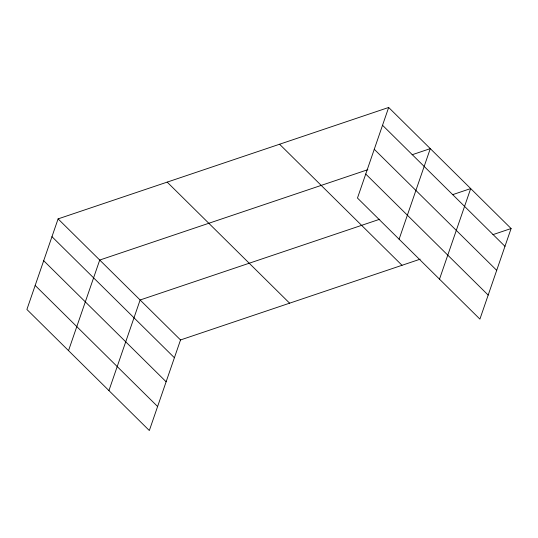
<?xml version="1.0" encoding="UTF-8"?>
<svg xmlns="http://www.w3.org/2000/svg" width="538" height="538" viewBox="0 0 538 538"><rect width="100%" height="100%" fill="white"/><g stroke="black" fill="none" stroke-linecap="round" stroke-linejoin="round"><path stroke-width="0.81" d="M388.665 107.466L357.474 198.051L479.909 319.115L511.1 228.529L388.665 107.466L58.091 218.885L26.9 309.471L149.335 430.535L180.526 339.949L420.191 259.168M68.528 350.635L99.718 260.049L367.844 169.678M108.932 390.581L140.122 299.996L379.788 219.222M399.102 239.215L430.292 148.629L412.115 154.756M439.506 279.161L470.696 188.576L452.519 194.709M492.916 234.655L511.1 228.529M382.538 125.267L504.974 246.33M374.266 149.288L496.702 270.345M365.746 174.036L488.181 295.093M279.578 144.238L402.007 265.295M167.183 182.12L289.612 303.176M58.091 218.885L180.526 339.949M51.964 236.686L174.399 357.743M43.692 260.701L166.128 381.765M35.172 285.449L157.607 406.513"/></g></svg>
